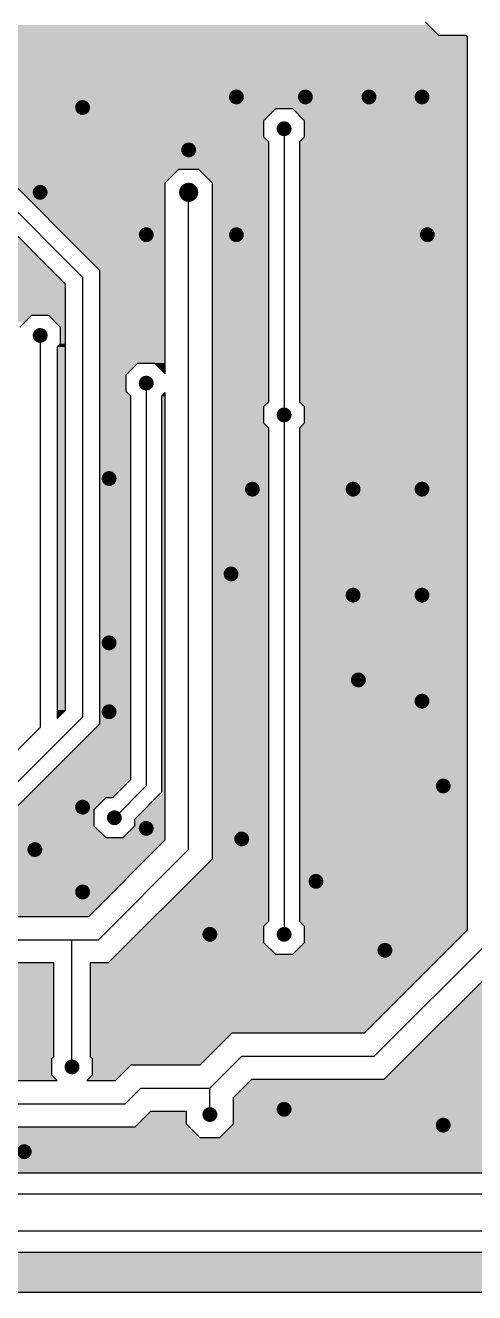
# Model space of a CAD drawing. Extents: x 295 to 953, y 10 to 290.
# Drawn here: x 657.8 to 692.7, y 93.4 to 192 of the extents above; entities that cross this region are included whole.
import ezdxf

# ---------------------------------------------------------------- set-up
doc = ezdxf.new("R2010")
doc.units = 0
doc.header["$LTSCALE"] = 5
doc.header["$MEASUREMENT"] = 0
doc.layers.get('0').update_dxf_attribs({"linetype": 'CONTINUOUS', "lineweight": 25})
doc.layers.add('19_SOLD_GBR', color=4, linetype='CONTINUOUS')

msp = doc.modelspace()

# ---------------------------------------------------------------- linework, layer by layer
for points, const_width in [([(674.479, 186.475, -1), (673.901, 186.475, -1)], 0.577), ([(679.841, 186.475, -1), (679.264, 186.475, -1)], 0.577), ([(684.791, 186.475, -1), (684.214, 186.475, -1)], 0.577), ([(688.916, 186.475, -1), (688.339, 186.475, -1)], 0.577), ([(662.516, 185.65, -1), (661.939, 185.65, -1)], 0.577), ([(678.191, 184, -1), (677.614, 184, -1)], 0.577), ([(670.766, 182.35, -1), (670.189, 182.35, -1)], 0.577), ([(659.216, 179.05, -1), (658.639, 179.05, -1)], 0.577), ([(670.849, 179.05, -1), (670.106, 179.05, -1)], 0.742), ([(667.466, 175.75, -1), (666.889, 175.75, -1)], 0.577), ([(674.479, 175.75, -1), (673.901, 175.75, -1)], 0.577), ([(689.329, 175.75, -1), (688.751, 175.75, -1)], 0.577), ([(659.216, 167.912, -1), (658.639, 167.912, -1)], 0.577), ([(667.466, 164.2, -1), (666.889, 164.2, -1)], 0.577), ([(678.191, 161.725, -1), (677.614, 161.725, -1)], 0.577), ([(664.579, 156.775, -1), (664.001, 156.775, -1)], 0.577), ([(675.716, 155.95, -1), (675.139, 155.95, -1)], 0.577), ([(683.554, 155.95, -1), (682.976, 155.95, -1)], 0.577), ([(688.916, 155.95, -1), (688.339, 155.95, -1)], 0.577), ([(674.066, 149.35, -1), (673.489, 149.35, -1)], 0.577), ([(683.554, 147.7, -1), (682.976, 147.7, -1)], 0.577), ([(688.916, 147.7, -1), (688.339, 147.7, -1)], 0.577), ([(664.579, 143.987, -1), (664.001, 143.987, -1)], 0.577), ([(683.966, 141.1, -1), (683.389, 141.1, -1)], 0.577), ([(664.579, 138.625, -1), (664.001, 138.625, -1)], 0.577), ([(688.916, 139.45, -1), (688.339, 139.45, -1)], 0.577), ([(690.566, 132.85, -1), (689.989, 132.85, -1)], 0.577), ([(662.516, 131.2, -1), (661.939, 131.2, -1)], 0.577), ([(664.991, 130.375, -1), (664.414, 130.375, -1)], 0.577), ([(667.466, 129.55, -1), (666.889, 129.55, -1)], 0.577), ([(674.891, 128.725, -1), (674.314, 128.725, -1)], 0.577), ([(658.804, 127.9, -1), (658.226, 127.9, -1)], 0.577), ([(680.666, 125.425, -1), (680.089, 125.425, -1)], 0.577), ([(662.516, 124.6, -1), (661.939, 124.6, -1)], 0.577), ([(672.416, 121.3, -1), (671.839, 121.3, -1)], 0.577), ([(678.191, 121.3, -1), (677.614, 121.3, -1)], 0.577), ([(686.029, 120.062, -1), (685.451, 120.062, -1)], 0.577), ([(661.691, 110.987, -1), (661.114, 110.987, -1)], 0.577), ([(672.416, 107.275, -1), (671.839, 107.275, -1)], 0.577), ([(678.191, 107.687, -1), (677.614, 107.687, -1)], 0.577), ([(690.566, 106.45, -1), (689.989, 106.45, -1)], 0.577), ([(657.979, 104.387, -1), (657.401, 104.387, -1)], 0.577)]:
    msp.add_lwpolyline(points, format="xyb", close=True, dxfattribs=dict(const_width=const_width))
at = {"layer": '19_SOLD_GBR', "color": 7}
for p, q in [((689.938, 191.26), (688.875, 192.323)), ((692.071, 191.26), (689.938, 191.26)), ((692.175, 191.156), (692.071, 191.26)), ((692.175, 121.64), (692.175, 191.156)), ((676.335, 184.65), (677.252, 185.567)), ((677.252, 185.567), (678.551, 185.567)), ((678.551, 185.567), (679.47, 184.65)), ((651.224, 185.32), (663.548, 172.996)), ((676.335, 183.352), (676.335, 184.65)), ((679.47, 184.65), (679.47, 183.352)), ((662.228, 172.45), (650.678, 184)), ((677.903, 184), (677.903, 161.725)), ((660.908, 171.904), (650.131, 182.68)), ((676.706, 182.98), (676.335, 183.352)), ((676.706, 162.746), (676.706, 182.98)), ((679.47, 183.352), (679.099, 182.98)), ((679.099, 182.98), (679.099, 162.746)), ((668.663, 179.802), (669.725, 180.865)), ((669.725, 180.865), (671.23, 180.865)), ((671.23, 180.865), (672.293, 179.802)), ((668.663, 164.933), (668.663, 179.802)), ((672.293, 179.802), (672.293, 127.148)), ((670.478, 127.9), (670.478, 179.05)), ((663.548, 172.996), (663.548, 137.666)), ((660.908, 138.759), (660.908, 171.904)), ((662.228, 172.45), (662.228, 138.212)), ((657.36, 168.563), (658.277, 169.48)), ((658.277, 169.48), (659.576, 169.48)), ((659.576, 169.48), (660.495, 168.563)), ((658.928, 167.912), (658.928, 137.387)), ((660.495, 168.563), (660.495, 167.264)), ((660.495, 167.264), (660.248, 167.017)), ((660.248, 167.017), (660.248, 138.1)), ((665.61, 164.85), (666.527, 165.767)), ((666.527, 165.767), (667.826, 165.767)), ((667.826, 165.767), (668.663, 164.933)), ((665.61, 163.552), (665.61, 164.85)), ((667.178, 164.2), (667.178, 132.85)), ((665.981, 163.18), (665.61, 163.552)), ((665.981, 133.345), (665.981, 163.18)), ((668.663, 163.467), (668.374, 163.18)), ((668.374, 163.18), (668.374, 132.355)), ((668.663, 128.652), (668.663, 163.467)), ((676.335, 162.375), (676.706, 162.746)), ((679.099, 162.746), (679.47, 162.375)), ((676.335, 161.077), (676.335, 162.375)), ((679.47, 162.375), (679.47, 161.077)), ((676.706, 160.705), (676.335, 161.077)), ((677.903, 161.725), (677.903, 121.3)), ((679.47, 161.077), (679.099, 160.705)), ((676.706, 122.321), (676.706, 160.705)), ((679.099, 160.705), (679.099, 122.321)), ((652.328, 128.312), (662.228, 138.212)), ((660.248, 138.1), (660.908, 138.759)), ((650.232, 128.692), (658.928, 137.387)), ((663.548, 137.666), (653.895, 128.014)), ((664.579, 131.942), (665.981, 133.345)), ((664.703, 130.375), (667.178, 132.85)), ((668.374, 132.355), (666.27, 130.251)), ((663.135, 131.025), (664.052, 131.942)), ((664.052, 131.942), (664.579, 131.942)), ((663.135, 129.727), (663.135, 131.025)), ((666.27, 130.251), (666.27, 129.727)), ((664.052, 128.807), (663.135, 129.727)), ((666.27, 129.727), (665.351, 128.807)), ((662.713, 122.702), (668.663, 128.652)), ((665.351, 128.807), (664.052, 128.807)), ((670.478, 127.9), (663.465, 120.887)), ((672.293, 127.148), (664.217, 119.072)), ((644.655, 122.702), (662.713, 122.702)), ((676.335, 121.95), (676.706, 122.321)), ((679.099, 122.321), (679.47, 121.95)), ((676.335, 120.652), (676.335, 121.95)), ((679.47, 121.95), (679.47, 120.652)), ((684.163, 113.627), (692.175, 121.64)), ((643.253, 120.887), (661.403, 120.887)), ((661.403, 120.887), (663.465, 120.887)), ((661.403, 110.987), (661.403, 120.887)), ((677.252, 119.732), (676.335, 120.652)), ((679.47, 120.652), (678.551, 119.732)), ((693.99, 120.887), (684.915, 111.812)), ((678.551, 119.732), (677.252, 119.732)), ((695.805, 120.135), (685.667, 109.997)), ((660, 119.072), (644.655, 119.072)), ((660, 111.803), (660, 119.072)), ((662.805, 119.072), (662.805, 111.803)), ((664.217, 119.072), (662.805, 119.072)), ((671.375, 111.152), (673.85, 113.627)), ((673.85, 113.627), (684.163, 113.627)), ((659.835, 111.638), (660, 111.803)), ((659.835, 110.339), (659.835, 111.638)), ((662.805, 111.803), (662.97, 111.638)), ((662.97, 111.638), (662.97, 110.339)), ((672.128, 109.337), (674.603, 111.812)), ((674.603, 111.812), (684.915, 111.812)), ((664.775, 109.915), (666.013, 111.152)), ((666.013, 111.152), (671.375, 111.152)), ((651.575, 109.915), (660.257, 109.915)), ((660.257, 109.915), (659.835, 110.339)), ((662.97, 110.339), (662.548, 109.915)), ((662.548, 109.915), (664.775, 109.915)), ((675.355, 109.997), (673.943, 108.585)), ((685.667, 109.997), (675.355, 109.997)), ((666.765, 109.337), (665.528, 108.1)), ((666.765, 109.337), (672.128, 109.337)), ((672.128, 107.275), (672.128, 109.337)), ((673.943, 108.585), (673.943, 106.523)), ((652.328, 108.1), (665.528, 108.1)), ((667.517, 107.522), (666.28, 106.285)), ((670.313, 107.522), (667.517, 107.522)), ((670.313, 106.523), (670.313, 107.522)), ((666.28, 106.285), (651.575, 106.285)), ((671.375, 105.46), (670.313, 106.523)), ((673.943, 106.523), (672.88, 105.46)), ((672.88, 105.46), (671.375, 105.46)), ((643.523, 102.737), (800.144, 102.737)), ((800.828, 101.087), (642.84, 101.087)), ((802.065, 98.2), (641.603, 98.2)), ((802.748, 96.55), (640.919, 96.55)), ((853.463, 93.415), (520.395, 93.415))]:
    msp.add_line(p, q, dxfattribs=at)
for points in [[(689.55, 191.648), (689.113, 192.085), (633.407, 191.648), (633.116, 192.085)], [(689.938, 191.26), (689.55, 191.648), (633.485, 191.26), (633.407, 191.648)], [(692.175, 189.552), (692.175, 190.6), (633.407, 189.552), (633.617, 190.6)], [(692.175, 191.156), (692.071, 191.26), (633.505, 191.156), (633.485, 191.26)], [(692.175, 190.6), (692.175, 191.156), (633.617, 190.6), (633.505, 191.156)], [(692.175, 188.663), (692.175, 189.552), (632.815, 188.663), (633.407, 189.552)], [(692.175, 188.071), (692.175, 188.663), (631.925, 188.071), (632.815, 188.663)], [(692.175, 187.217), (692.175, 187.861), (609.551, 187.217), (608.908, 187.861)], [(692.175, 187.861), (692.175, 188.071), (630.878, 187.861), (631.925, 188.071)], [(692.175, 187.217), (692.175, 187.217), (624.514, 187.217), (623.215, 187.217)], [(692.175, 186.97), (692.175, 187.217), (624.761, 186.97), (624.514, 187.217)], [(692.175, 186.97), (692.175, 186.97), (635.136, 186.97), (624.761, 186.97)], [(692.175, 185.567), (692.175, 186.97), (636.539, 185.567), (635.136, 186.97)], [(677.005, 185.32), (677.252, 185.567), (636.786, 185.32), (636.539, 185.567)], [(692.175, 185.567), (692.175, 185.567), (678.551, 185.567), (677.252, 185.567)], [(692.175, 184.65), (692.175, 185.567), (679.47, 184.65), (678.551, 185.567)], [(677.005, 185.32), (677.005, 185.32), (651.224, 185.32), (636.786, 185.32)], [(676.335, 184.65), (677.005, 185.32), (651.894, 184.65), (651.224, 185.32)], [(676.335, 183.352), (676.335, 184.65), (653.192, 183.352), (651.894, 184.65)], [(692.175, 183.352), (692.175, 184.65), (679.47, 183.352), (679.47, 184.65)], [(676.706, 182.98), (676.335, 183.352), (653.563, 182.98), (653.192, 183.352)], [(676.706, 180.865), (676.706, 182.98), (655.679, 180.865), (653.563, 182.98)], [(692.175, 182.98), (692.175, 183.352), (679.099, 182.98), (679.47, 183.352)], [(692.175, 162.746), (692.175, 182.98), (679.099, 162.746), (679.099, 182.98)], [(659.041, 173.77), (650.915, 181.896), (652.286, 173.77), (644.16, 181.896)], [(668.663, 179.802), (669.725, 180.865), (656.741, 179.802), (655.679, 180.865)], [(676.706, 180.865), (676.706, 180.865), (671.23, 180.865), (669.725, 180.865)], [(676.706, 179.802), (676.706, 180.865), (672.293, 179.802), (671.23, 180.865)], [(668.663, 172.996), (668.663, 179.802), (663.548, 172.996), (656.741, 179.802)], [(676.706, 162.746), (676.706, 179.802), (672.293, 162.746), (672.293, 179.802)], [(660.908, 171.904), (659.041, 173.77), (652.286, 171.904), (652.286, 173.77)], [(668.663, 165.767), (668.663, 172.996), (663.548, 165.767), (663.548, 172.996)], [(660.908, 169.48), (660.908, 171.904), (652.286, 169.48), (652.286, 171.904)], [(657.731, 168.934), (658.277, 169.48), (652.286, 168.934), (652.286, 169.48)], [(660.908, 169.48), (660.908, 169.48), (659.576, 169.48), (658.277, 169.48)], [(660.908, 168.563), (660.908, 169.48), (660.495, 168.563), (659.576, 169.48)], [(660.908, 167.264), (660.908, 168.563), (660.495, 167.264), (660.495, 168.563)], [(660.908, 167.017), (660.908, 167.264), (660.248, 167.017), (660.495, 167.264)], [(660.908, 138.759), (660.908, 167.017), (660.248, 138.759), (660.248, 167.017)], [(665.61, 164.85), (666.527, 165.767), (663.548, 164.85), (663.548, 165.767)], [(668.663, 165.767), (668.663, 165.767), (667.826, 165.767), (666.527, 165.767)], [(668.663, 164.933), (668.663, 165.767), (668.663, 164.933), (667.826, 165.767)], [(665.61, 163.552), (665.61, 164.85), (663.548, 163.552), (663.548, 164.85)], [(665.981, 163.18), (665.61, 163.552), (663.548, 163.18), (663.548, 163.552)], [(665.981, 137.666), (665.981, 163.18), (663.548, 137.666), (663.548, 163.18)], [(668.662, 163.18), (668.662, 163.467), (668.374, 163.18), (668.662, 163.467)], [(668.663, 132.355), (668.662, 163.18), (668.374, 132.355), (668.374, 163.18)], [(676.335, 162.375), (676.706, 162.746), (672.293, 162.375), (672.293, 162.746)], [(692.175, 162.375), (692.175, 162.746), (679.47, 162.375), (679.099, 162.746)], [(676.335, 161.077), (676.335, 162.375), (672.293, 161.077), (672.293, 162.375)], [(692.175, 161.077), (692.175, 162.375), (679.47, 161.077), (679.47, 162.375)], [(676.706, 160.705), (676.335, 161.077), (672.293, 160.705), (672.293, 161.077)], [(692.175, 160.705), (692.175, 161.077), (679.099, 160.705), (679.47, 161.077)], [(676.706, 127.148), (676.706, 160.705), (672.293, 127.148), (672.293, 160.705)], [(692.175, 122.321), (692.175, 160.705), (679.099, 122.321), (679.099, 160.705)], [(660.248, 138.1), (660.908, 138.759), (660.248, 138.1), (660.248, 138.759)], [(665.981, 133.345), (665.981, 137.666), (659.226, 133.345), (663.548, 137.666)], [(664.579, 131.942), (665.981, 133.345), (657.824, 131.942), (659.226, 133.345)], [(668.663, 130.251), (668.663, 132.355), (666.27, 130.251), (668.374, 132.355)], [(663.135, 131.025), (664.052, 131.942), (656.906, 131.025), (657.824, 131.942)], [(663.135, 129.727), (663.135, 131.025), (655.608, 129.727), (656.906, 131.025)], [(668.663, 129.727), (668.663, 130.251), (666.27, 129.727), (666.27, 130.251)], [(664.052, 128.807), (663.135, 129.727), (654.689, 128.807), (655.608, 129.727)], [(668.663, 128.807), (668.663, 129.727), (665.351, 128.807), (666.27, 129.727)], [(668.024, 128.014), (668.663, 128.652), (653.895, 128.014), (654.534, 128.652)], [(668.663, 128.652), (668.663, 128.807), (654.534, 128.652), (654.689, 128.807)], [(666.343, 126.332), (667.262, 127.252), (652.976, 126.332), (653.895, 127.252)], [(667.262, 127.252), (668.024, 128.014), (653.895, 127.252), (653.895, 128.014)], [(665.765, 125.755), (666.343, 126.332), (643.668, 125.755), (643.091, 126.332)], [(676.706, 122.321), (676.706, 127.148), (667.466, 122.321), (672.293, 127.148)], [(665.765, 125.755), (665.765, 125.755), (643.901, 125.755), (643.668, 125.755)], [(664.848, 124.838), (665.765, 125.755), (644.82, 124.838), (643.901, 125.755)], [(663.549, 123.539), (664.848, 124.838), (644.82, 123.539), (644.82, 124.838)], [(663.384, 123.374), (663.549, 123.539), (644.655, 123.374), (644.82, 123.539)], [(662.713, 122.702), (663.384, 123.374), (644.655, 122.702), (644.655, 123.374)], [(676.335, 121.95), (676.706, 122.321), (667.095, 121.95), (667.466, 122.321)], [(692.175, 121.95), (692.175, 122.321), (679.47, 121.95), (679.099, 122.321)], [(676.335, 120.652), (676.335, 121.95), (665.796, 120.652), (667.095, 121.95)], [(692.175, 121.64), (692.175, 121.95), (679.47, 121.64), (679.47, 121.95)], [(691.187, 120.652), (692.175, 121.64), (679.47, 120.652), (679.47, 121.64)], [(677.252, 119.732), (676.335, 120.652), (664.877, 119.732), (665.796, 120.652)], [(690.268, 119.732), (691.187, 120.652), (678.551, 119.732), (679.47, 120.652)], [(689.608, 119.072), (690.268, 119.732), (664.217, 119.072), (664.877, 119.732)], [(796.292, 114.205), (790.362, 120.135), (689.875, 114.205), (695.805, 120.135)], [(660, 118.403), (660, 119.072), (644.655, 118.403), (644.655, 119.072)], [(660, 119.072), (660, 119.072), (644.655, 119.072), (660, 119.072)], [(660, 118.238), (660, 118.403), (644.82, 118.238), (644.655, 118.403)], [(684.163, 113.627), (689.608, 119.072), (662.805, 113.627), (662.805, 119.072)], [(689.608, 119.072), (689.608, 119.072), (662.805, 119.072), (664.217, 119.072)], [(660, 116.939), (660, 118.238), (644.82, 116.939), (644.82, 118.238)], [(660, 116.02), (660, 116.939), (643.901, 116.02), (644.82, 116.939)], [(660, 115.35), (660, 116.02), (638.22, 115.35), (637.549, 116.02)], [(660, 114.052), (660, 115.35), (638.22, 114.052), (638.22, 115.35)], [(660, 113.132), (660, 114.052), (637.301, 113.132), (638.22, 114.052)], [(672.025, 111.803), (673.85, 113.627), (662.805, 111.803), (662.805, 113.627)], [(807.404, 109.997), (811.612, 114.205), (685.667, 109.997), (689.875, 114.205)], [(660, 111.803), (660, 113.132), (634.458, 111.803), (633.128, 113.132)], [(659.835, 111.638), (660, 111.803), (634.623, 111.638), (634.458, 111.803)], [(659.835, 110.339), (659.835, 111.638), (635.922, 110.339), (634.623, 111.638)], [(671.86, 111.638), (672.025, 111.803), (662.97, 111.638), (662.805, 111.803)], [(671.375, 111.152), (671.86, 111.638), (662.97, 111.152), (662.97, 111.638)], [(665.199, 110.339), (666.013, 111.152), (662.97, 110.339), (662.97, 111.152)], [(660.257, 109.915), (659.835, 110.339), (636.346, 109.915), (635.922, 110.339)], [(664.775, 109.915), (665.199, 110.339), (662.548, 109.915), (662.97, 110.339)], [(805.992, 108.585), (807.404, 109.997), (673.943, 108.585), (675.355, 109.997)], [(807.404, 109.997), (807.404, 109.997), (675.355, 109.997), (685.667, 109.997)], [(803.93, 106.523), (805.992, 108.585), (673.943, 106.523), (673.943, 108.585)], [(670.313, 106.523), (670.313, 107.522), (666.518, 106.523), (667.517, 107.522)], [(670.313, 107.522), (670.313, 107.522), (667.517, 107.522), (670.313, 107.522)], [(671.375, 105.46), (670.55, 106.285), (640.801, 105.46), (639.976, 106.285)], [(670.55, 106.285), (670.313, 106.523), (666.28, 106.285), (666.518, 106.523)], [(802.867, 105.46), (803.93, 106.523), (672.88, 105.46), (673.943, 106.523)], [(800.144, 102.737), (802.867, 105.46), (643.523, 102.737), (640.801, 105.46)], [(817.484, 93.91), (814.844, 96.55), (625.771, 93.91), (628.411, 96.55)], [(853.463, 93.415), (853.463, 93.91), (520.395, 93.415), (519.9, 93.91)]]:
    msp.add_solid(points, dxfattribs=at)

doc.saveas('drawing.dxf')
